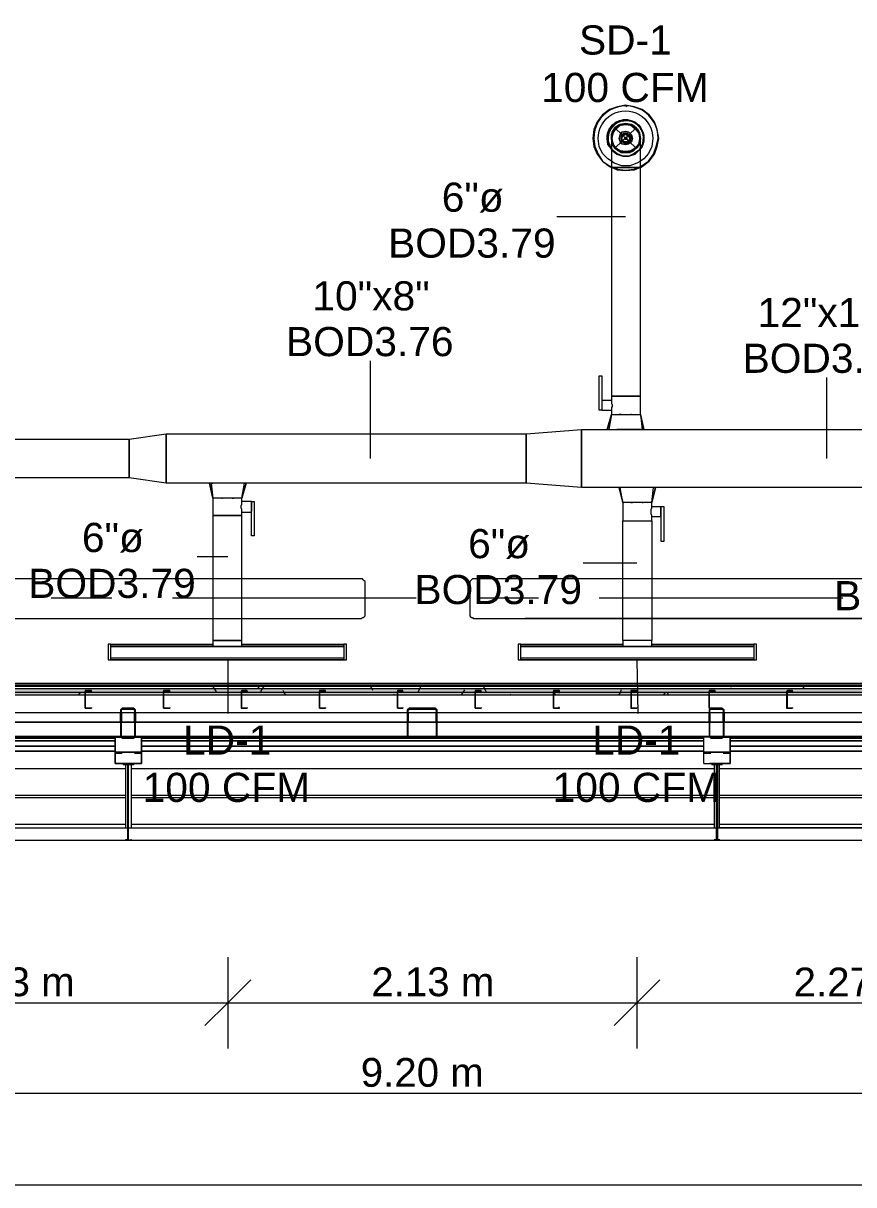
# Model space of a CAD drawing. Header units: metres. Extents: x -2 to 237, y -8 to 52.
# Drawn here: x 7.86 to 12.19, y 6.95 to 13.01 of the extents above; entities that cross this region are included whole.
import ezdxf

# ---------------------------------------------------------------- set-up
doc = ezdxf.new("R2010")
doc.units = ezdxf.units.M
doc.layers.add('HVAC - Ductos', color=5, linetype='Continuous', lineweight=0)
doc.layers.add('PDF2_Text', color=7, linetype='Continuous', lineweight=0)
doc.layers.add('PDF2_Geometry', color=7, linetype='Continuous', lineweight=0, true_color=0xaaaaaa)
doc.layers.add('PDF2_Solid Fills', color=7, linetype='Continuous', lineweight=0, true_color=0xffffff)
doc.styles.add('PDF Helvetica', font='')
doc.styles.get('PDF Helvetica').set_extended_font_data('Helvetica')

msp = doc.modelspace()

# ---------------------------------------------------------------- hatches: boundary and pattern name
at = {"layer": 'PDF2_Solid Fills', "lineweight": 0, "transparency": 33554559}
msp.add_hatch(color=256, dxfattribs=at).paths.add_polyline_path([(4.4593, 9.5227), (56.4401, 9.5227), (56.4401, 9.541), (4.4593, 9.541)])
h = msp.add_hatch(color=256, dxfattribs=at)
h.paths.add_polyline_path([(6.1562, 9.509), (6.1562, 9.5227), (4.4593, 9.5227), (4.4593, 9.509)])
h.paths.add_polyline_path([(55.7246, 9.5227), (55.7246, 9.509), (56.4538, 9.509), (56.4538, 9.5227)])
h.paths.add_polyline_path([(53.6929, 9.5227), (53.6929, 9.509), (55.72, 9.509), (55.72, 9.5227)])
h.paths.add_polyline_path([(50.8494, 9.5227), (50.8494, 9.509), (53.6883, 9.509), (53.6883, 9.5227)])
h.paths.add_polyline_path([(48.8177, 9.5227), (48.8177, 9.509), (50.8448, 9.509), (50.8448, 9.5227)])
h.paths.add_polyline_path([(45.9742, 9.5227), (45.9742, 9.509), (48.8131, 9.509), (48.8131, 9.5227)])
h.paths.add_polyline_path([(43.9425, 9.5227), (43.9425, 9.509), (45.9696, 9.509), (45.9696, 9.5227)])
h.paths.add_polyline_path([(43.1307, 9.5227), (43.1307, 9.509), (43.9379, 9.509), (43.9379, 9.5227)])
h.paths.add_polyline_path([(41.099, 9.5227), (41.099, 9.509), (43.1261, 9.509), (43.1261, 9.5227)])
h.paths.add_polyline_path([(39.0673, 9.5227), (39.0673, 9.509), (41.0944, 9.509), (41.0944, 9.5227)])
h.paths.add_polyline_path([(38.2555, 9.5227), (38.2555, 9.509), (39.0627, 9.509), (39.0627, 9.5227)])
h.paths.add_polyline_path([(36.2238, 9.5227), (36.2238, 9.509), (38.2509, 9.509), (38.2509, 9.5227)])
h.paths.add_polyline_path([(34.1921, 9.5227), (34.1921, 9.509), (36.2192, 9.509), (36.2192, 9.5227)])
h.paths.add_polyline_path([(33.3803, 9.5227), (33.3803, 9.509), (34.1875, 9.509), (34.1875, 9.5227)])
h.paths.add_polyline_path([(31.3486, 9.5227), (31.3486, 9.509), (33.3757, 9.509), (33.3757, 9.5227)])
h.paths.add_polyline_path([(28.5051, 9.5227), (28.5051, 9.509), (31.344, 9.509), (31.344, 9.5227)])
h.paths.add_polyline_path([(26.4734, 9.5227), (26.4734, 9.509), (28.5005, 9.509), (28.5005, 9.5227)])
h.paths.add_polyline_path([(23.6299, 9.5227), (23.6299, 9.509), (26.4688, 9.509), (26.4688, 9.5227)])
h.paths.add_polyline_path([(21.5982, 9.5227), (21.5982, 9.509), (23.6253, 9.509), (23.6253, 9.5227)])
h.paths.add_polyline_path([(20.7864, 9.5227), (20.7864, 9.509), (21.5936, 9.509), (21.5936, 9.5227)])
h.paths.add_polyline_path([(18.7547, 9.5227), (18.7547, 9.509), (20.7818, 9.509), (20.7818, 9.5227)])
h.paths.add_polyline_path([(16.7229, 9.5227), (16.7229, 9.509), (18.7501, 9.509), (18.7501, 9.5227)])
h.paths.add_polyline_path([(15.9112, 9.5227), (15.9112, 9.509), (16.7184, 9.509), (16.7184, 9.5227)])
h.paths.add_polyline_path([(13.8795, 9.5227), (13.8795, 9.509), (15.9066, 9.509), (15.9066, 9.5227)])
h.paths.add_polyline_path([(11.8478, 9.5227), (11.8478, 9.509), (13.8749, 9.509), (13.8749, 9.5227)])
h.paths.add_polyline_path([(11.036, 9.5227), (11.036, 9.509), (11.8432, 9.509), (11.8432, 9.5227)])
h.paths.add_polyline_path([(9.0043, 9.5227), (9.0043, 9.509), (11.0314, 9.509), (11.0314, 9.5227)])
h.paths.add_polyline_path([(6.1608, 9.5227), (6.1608, 9.509), (8.9997, 9.509), (8.9997, 9.5227)])
h = msp.add_hatch(color=256, dxfattribs=at)
h.paths.add_polyline_path([(8.376, 9.4401), (8.4402, 9.4355), (8.4448, 9.431), (8.4448, 9.2934), (8.4493, 9.4349), (8.4493, 9.4356), (8.4448, 9.4401)])
h.paths.add_polyline_path([(8.4448, 9.2934), (8.4402, 9.2934), (8.4448, 9.2888)])
h.paths.add_polyline_path([(8.376, 9.4355), (8.3714, 9.4355), (8.3714, 9.2934)])
h.paths.add_polyline_path([(8.4402, 9.2842), (8.4402, 9.2888), (8.3806, 9.2888)])
h.paths.add_polyline_path([(8.3806, 9.2888), (8.3806, 9.2934), (8.376, 9.2934)])
h = msp.add_hatch(color=256, dxfattribs=at)
h.paths.add_polyline_path([(9.8665, 9.2934), (9.8711, 9.431), (9.8757, 9.4355), (10.0132, 9.4355), (10.0178, 9.431), (10.0178, 9.2934), (10.0224, 9.4355), (10.0178, 9.4401), (9.8711, 9.4401), (9.8665, 9.4355)])
h.paths.add_polyline_path([(10.0178, 9.2934), (10.0132, 9.2934), (10.0178, 9.2888)])
h.paths.add_polyline_path([(10.0132, 9.2842), (10.0132, 9.2888), (9.8757, 9.2888)])
h.paths.add_polyline_path([(9.8757, 9.2888), (9.8757, 9.2934), (9.8711, 9.2934)])
h = msp.add_hatch(color=256, dxfattribs=at)
h.paths.add_polyline_path([(11.5175, 9.4355), (11.513, 9.4355), (11.513, 9.2934), (11.5175, 9.4349)])
h.paths.add_polyline_path([(11.4442, 9.4355), (11.4396, 9.4355), (11.4396, 9.2934)])
h.paths.add_polyline_path([(11.5084, 9.4355), (11.5084, 9.4401), (11.4442, 9.4401)])
h.paths.add_polyline_path([(11.5084, 9.2842), (11.5084, 9.2888), (11.4488, 9.2888)])
h.paths.add_polyline_path([(11.4488, 9.2888), (11.4488, 9.2934), (11.4442, 9.2934)])

# ---------------------------------------------------------------- linework, layer by layer
at = {"layer": 'HVAC - Ductos', "lineweight": 0}
for points in [[(10.9122, 10.894), (10.9076, 10.894), (10.9305, 10.972), (10.9351, 10.972), (10.9397, 10.972), (10.9488, 10.972), (10.9672, 10.972), (10.9856, 10.972), (11.0039, 10.972), (11.0268, 10.972), (11.0451, 10.972), (11.0589, 10.972), (11.0727, 10.972), (11.0773, 10.972), (11.0819, 10.972), (11.0819, 11.0683), (11.0773, 11.0683), (11.0727, 11.0683), (11.0589, 11.0683), (11.0451, 11.0683), (11.0268, 11.0683), (11.0039, 11.0683), (10.9856, 11.0683), (10.9672, 11.0683), (10.9488, 11.0683), (10.9397, 11.0683), (10.9305, 11.0683), (10.9397, 11.0683), (10.9488, 11.0683), (10.9672, 11.0683), (10.9856, 11.0683), (11.0039, 11.0683), (11.0268, 11.0683), (11.0451, 11.0683), (11.0589, 11.0683), (11.0727, 11.0683), (11.0773, 11.0683), (11.0819, 11.0683), (11.0819, 12.2607), (11.0911, 12.2653), (11.1277, 12.2928), (11.1553, 12.3295), (11.169, 12.3708), (11.1782, 12.412), (11.169, 12.458), (11.1553, 12.4992), (11.1277, 12.5359), (11.0911, 12.5634), (11.0497, 12.5771), (11.0039, 12.5863), (10.9626, 12.5771), (10.9214, 12.5634), (10.8847, 12.5359), (10.8571, 12.4992), (10.8388, 12.458), (10.8342, 12.412), (10.8388, 12.3708), (10.8571, 12.3295), (10.8847, 12.2928), (10.9214, 12.2653), (10.9305, 12.2607), (10.9305, 11.0683), (10.9305, 11.0453), (10.8801, 11.0453), (10.8801, 11.0407), (10.8801, 11.0362), (10.8801, 11.0316), (10.8801, 11.027), (10.8801, 11.0179), (10.8801, 11.0133), (10.8801, 11.0087), (10.8801, 10.9995), (10.8801, 10.9949), (10.9305, 10.9949), (10.9305, 10.972), (10.9168, 10.894)], [(11.0039, 12.5863), (11.0085, 12.5771)], [(10.9397, 12.4534), (10.9488, 12.4671), (10.9672, 12.4809), (10.9856, 12.4854), (11.0039, 12.49), (11.0268, 12.4854), (11.0451, 12.4809), (11.0589, 12.4671), (11.0727, 12.4534)], [(10.9397, 12.4442), (10.9534, 12.4671), (10.9718, 12.4809), (10.9764, 12.4854), (10.9488, 12.4671)], [(10.9718, 12.4809), (10.9672, 12.4809), (10.9488, 12.4671), (10.9397, 12.4534)], [(10.9534, 12.4671), (10.9764, 12.4809)], [(10.981, 12.4854), (11.0039, 12.49), (11.0314, 12.4854), (11.036, 12.4809), (11.0589, 12.4671), (11.0727, 12.4442), (11.0773, 12.4396), (11.0819, 12.412), (11.0773, 12.4442), (11.0589, 12.4671), (11.036, 12.4854), (11.0039, 12.49), (10.9764, 12.4854)], [(10.9764, 12.4854), (10.9856, 12.4854), (11.0039, 12.49), (11.0268, 12.4854), (11.0314, 12.4854), (11.036, 12.4854), (11.036, 12.4809), (11.0451, 12.4809), (11.0589, 12.4671), (11.0727, 12.4534)], [(10.981, 12.4809), (11.0039, 12.4854), (11.0314, 12.4809)], [(11.0314, 12.4854), (11.036, 12.4854), (11.036, 12.4809)], [(11.036, 12.4809), (11.0589, 12.4671), (11.0727, 12.4442)], [(10.9351, 12.38), (10.9351, 12.3846), (10.9351, 12.3891), (10.9305, 12.412), (10.9351, 12.4396), (10.9351, 12.4442), (10.9488, 12.4671), (10.9351, 12.4442), (10.9305, 12.412), (10.9351, 12.4396)], [(10.9764, 12.3433), (11.0039, 12.3387), (10.9764, 12.3433), (10.9488, 12.3616), (10.9351, 12.3846), (10.9305, 12.412), (10.9305, 12.435), (10.9397, 12.4488)], [(10.9351, 12.4396), (10.9305, 12.435), (10.9305, 12.412), (10.9305, 12.4075)], [(10.9351, 12.4442), (10.9351, 12.4396), (10.9351, 12.4442), (10.9397, 12.4488)], [(11.036, 12.3433), (11.0039, 12.3387), (11.036, 12.3433), (11.0314, 12.3433), (11.0039, 12.3387), (11.0268, 12.3387), (11.0451, 12.3479), (11.0589, 12.3616), (11.0727, 12.3754), (11.0773, 12.3937), (11.0819, 12.4075), (11.0819, 12.412), (11.0773, 12.435), (11.0727, 12.4488)], [(11.0727, 12.4488), (11.0727, 12.4442), (11.0773, 12.4442), (11.0773, 12.4396), (11.0773, 12.435), (11.0819, 12.412), (11.0819, 12.4075)], [(11.0727, 12.4442), (11.0773, 12.4442), (11.0773, 12.4396)], [(11.0727, 12.4396), (11.0773, 12.412), (11.0727, 12.3891)], [(10.9305, 12.412), (10.9305, 12.4075), (10.9305, 12.3891), (10.9305, 12.3616), (10.9305, 12.3203), (10.9305, 12.2791), (10.9305, 12.2607), (10.9397, 12.2607), (10.9488, 12.2607), (10.9672, 12.2607), (10.9856, 12.2607), (11.0039, 12.2607), (11.0268, 12.2607), (11.0451, 12.2607), (11.0589, 12.2607), (11.0727, 12.2607), (11.0773, 12.2607), (11.0819, 12.2607), (11.0819, 12.3066), (11.0819, 12.3433), (11.0819, 12.3754), (11.0819, 12.3983), (11.0819, 12.412)], [(10.9718, 12.3479), (10.9534, 12.3616), (10.9397, 12.3846)], [(11.0727, 12.3846), (11.0589, 12.3616), (11.036, 12.3479)], [(11.0773, 12.3891), (11.0773, 12.3846), (11.0727, 12.38)], [(11.0819, 12.412), (11.0773, 12.3846), (11.0819, 12.412)], [(11.0819, 12.2928), (11.0635, 12.2837), (11.0268, 12.2699), (10.9856, 12.2699), (10.9443, 12.2837), (10.9305, 12.2928)], [(10.9305, 12.2653), (10.9626, 12.2516), (11.0039, 12.247), (11.0497, 12.2516), (11.0819, 12.2653)], [(11.0819, 12.2607), (11.0497, 12.247), (11.0039, 12.2424), (10.9626, 12.247), (10.9305, 12.2607)], [(11.0819, 12.2607), (11.0773, 12.2607), (11.0727, 12.2607), (11.0589, 12.2607), (11.0451, 12.2607), (11.0268, 12.2607), (11.0039, 12.2607), (10.9856, 12.2607), (10.9672, 12.2607), (10.9488, 12.2607), (10.9397, 12.2607), (10.9305, 12.2607)], [(11.0039, 12.0039), (10.6462, 12.0039)], [(9.6739, 10.7427), (9.6739, 11.2518)], [(12.0541, 10.7427), (12.0541, 11.1646)], [(10.9305, 11.0453), (10.9305, 11.0407), (10.9305, 11.0316), (10.9351, 11.0224), (10.9351, 11.0133), (10.9305, 11.0087), (10.9305, 10.9995), (10.9305, 10.9949)], [(10.9351, 10.972), (10.9305, 10.972), (10.9076, 10.894), (10.9122, 10.894), (10.9168, 10.894), (10.9214, 10.894), (10.9305, 10.894)], [(10.9488, 10.972), (10.9534, 10.972)], [(11.0727, 10.972), (11.0773, 10.972), (11.0819, 10.972), (11.0911, 10.894), (11.0773, 10.894), (11.0589, 10.894), (11.0543, 10.894), (11.0497, 10.894), (11.0406, 10.894), (11.0268, 10.894), (11.0222, 10.894), (11.0177, 10.894), (10.9948, 10.894), (10.9902, 10.894), (10.9856, 10.894), (10.9718, 10.894), (10.9626, 10.894), (10.958, 10.894)], [(11.0039, 10.972), (11.0085, 10.972)], [(11.0543, 10.972), (11.0589, 10.972)], [(11.1002, 10.894), (11.0819, 10.972), (11.1002, 10.894)], [(10.9351, 10.894), (10.9488, 10.894), (10.9534, 10.894)], [(11.0957, 10.894), (11.1002, 10.894), (11.0957, 10.894)], [(8.8346, 10.6142), (8.8529, 10.5362), (8.8346, 10.6142)], [(8.8483, 10.6142), (8.8529, 10.6142), (8.8437, 10.6142), (8.8529, 10.5362)], [(9.0226, 10.6142), (9.0272, 10.6142), (9.0043, 10.5362), (8.9997, 10.5362), (8.9951, 10.5362), (8.9814, 10.5362), (8.9676, 10.5362), (8.9493, 10.5362), (8.9309, 10.5362), (8.908, 10.5362), (8.8896, 10.5362), (8.8759, 10.5362), (8.8621, 10.5362), (8.8575, 10.5362), (8.8529, 10.5362), (8.8529, 10.4445), (8.8529, 9.7933), (8.8575, 9.7933), (8.8667, 9.7933), (8.8759, 9.7933), (8.8942, 9.7933), (8.9125, 9.7933), (8.9309, 9.7933), (8.9493, 9.7933), (8.9676, 9.7933), (8.9814, 9.7933), (8.9951, 9.7933), (8.9997, 9.7933), (9.0043, 9.7933), (9.0043, 10.4445), (8.9951, 10.4445), (8.9814, 10.4445), (8.9676, 10.4445), (8.9493, 10.4445), (8.9309, 10.4445), (8.908, 10.4445), (8.8896, 10.4445), (8.8759, 10.4445), (8.8621, 10.4445), (8.8575, 10.4445), (8.8529, 10.4445), (8.8575, 10.4445), (8.8621, 10.4445), (8.8759, 10.4445), (8.8896, 10.4445), (8.908, 10.4445), (8.9309, 10.4445), (8.9493, 10.4445), (8.9676, 10.4445), (8.9814, 10.4445), (8.9951, 10.4445), (9.0043, 10.4445), (9.0043, 10.4629), (9.0548, 10.4629)], [(8.9125, 10.6142), (8.908, 10.6142), (8.8942, 10.6142), (8.8851, 10.6142), (8.8805, 10.6142), (8.8759, 10.6142), (8.8575, 10.6142)], [(8.9997, 10.6142), (8.9859, 10.6142), (8.9768, 10.6142), (8.9722, 10.6142), (8.963, 10.6142), (8.9493, 10.6142), (8.9447, 10.6142), (8.9401, 10.6142), (8.9171, 10.6142)], [(9.0548, 10.5179), (9.0043, 10.5179), (9.0043, 10.5362), (9.018, 10.6142)], [(9.0043, 10.5362), (9.0272, 10.6142), (9.0226, 10.6142), (9.018, 10.6142), (9.0134, 10.6142), (9.0043, 10.6142)], [(10.9902, 10.5134), (10.9948, 10.5134), (10.9902, 10.5134), (10.9902, 10.4171), (10.9994, 10.4171), (11.0131, 10.4171), (11.0268, 10.4171), (11.0451, 10.4171), (11.0635, 10.4171), (11.0865, 10.4171), (11.1048, 10.4171), (11.1185, 10.4171), (11.1323, 10.4171), (11.1369, 10.4171), (11.1415, 10.4171), (11.1415, 10.44), (11.1874, 10.44), (11.1874, 10.4445), (11.1874, 10.4537), (11.1874, 10.4583), (11.1874, 10.4629), (11.1874, 10.4721), (11.1874, 10.4767), (11.1874, 10.4813), (11.1874, 10.4858), (11.1874, 10.4904), (11.1874, 10.3116), (11.2057, 10.3116), (11.2057, 10.4904), (11.1874, 10.4904), (11.1415, 10.4904), (11.1415, 10.5134), (11.1369, 10.5134), (11.1323, 10.5134), (11.1185, 10.5134), (11.1048, 10.5134), (11.0865, 10.5134), (11.0635, 10.5134), (11.0451, 10.5134), (11.0268, 10.5134), (11.0131, 10.5134), (10.9994, 10.5134), (10.9948, 10.5134), (10.9902, 10.5134), (10.9718, 10.5914)], [(10.9902, 10.5914), (10.981, 10.5914), (10.9764, 10.5914), (10.9718, 10.5914), (10.9902, 10.5134), (10.9764, 10.5914)], [(11.0131, 10.5914), (10.9948, 10.5914)], [(11.0773, 10.5914), (11.0543, 10.5914), (11.0497, 10.5914), (11.0451, 10.5914), (11.0314, 10.5914), (11.0222, 10.5914), (11.0177, 10.5914)], [(11.1369, 10.5914), (11.1185, 10.5914), (11.1139, 10.5914), (11.1094, 10.5914), (11.1002, 10.5914), (11.0865, 10.5914), (11.0819, 10.5914)], [(11.1415, 10.5134), (11.1507, 10.5914), (11.1415, 10.5914)], [(11.1599, 10.5914), (11.1415, 10.5134), (11.1599, 10.5914)], [(9.0043, 10.4629), (9.0043, 10.4675), (9.0043, 10.4721), (9.0043, 10.4767), (8.9997, 10.4858), (8.9997, 10.495), (9.0043, 10.5042), (9.0043, 10.5088), (9.0043, 10.5134), (9.0043, 10.5179)], [(9.0548, 10.5134), (9.0548, 10.5088), (9.0548, 10.5042), (9.0548, 10.495), (9.0548, 10.4904), (9.0548, 10.4858), (9.0548, 10.4767), (9.0548, 10.4721), (9.0548, 10.4675)], [(11.1415, 10.44), (11.1415, 10.4445), (11.1369, 10.4537), (11.1369, 10.4583), (11.1369, 10.4675), (11.1369, 10.4767), (11.1415, 10.4858), (11.1415, 10.4904)], [(11.1323, 9.7612), (11.1369, 9.7612), (11.1415, 9.7612), (11.1415, 9.7933), (11.1369, 9.7933), (11.1323, 9.7933), (11.1185, 9.7933), (11.1048, 9.7933), (11.0865, 9.7933), (11.0635, 9.7933), (11.0451, 9.7933), (11.0268, 9.7933), (11.0131, 9.7933), (10.9994, 9.7933), (10.9902, 9.7933), (10.9902, 10.4171), (10.9994, 10.4171), (11.0131, 10.4171), (11.0268, 10.4171), (11.0451, 10.4171), (11.0635, 10.4171), (11.0865, 10.4171), (11.1048, 10.4171), (11.1185, 10.4171), (11.1323, 10.4171), (11.1369, 10.4171), (11.1415, 10.4171), (11.1415, 9.7933), (11.1369, 9.7933), (11.1323, 9.7933)], [(8.9309, 10.229), (8.7704, 10.229)], [(11.0635, 10.1969), (10.7837, 10.1969)], [(8.3209, 9.7429), (8.3209, 9.752), (8.3209, 9.7704), (8.3209, 9.775), (8.8529, 9.775)], [(8.8529, 9.7704), (8.3209, 9.7704)], [(8.3209, 9.7475), (8.3209, 9.752), (8.3209, 9.7566)], [(9.0043, 9.775), (9.5363, 9.775), (9.5363, 9.7704), (9.5363, 9.752), (9.5363, 9.7429)], [(9.5363, 9.7704), (9.0043, 9.7704)], [(9.5363, 9.7566), (9.5363, 9.752), (9.5363, 9.7475)], [(10.4581, 9.7429), (10.4581, 9.752), (10.4581, 9.7704), (10.4581, 9.775), (10.9902, 9.775)], [(10.9902, 9.7704), (10.4581, 9.7704)], [(10.4581, 9.7475), (10.4581, 9.752), (10.4581, 9.7566)], [(11.1277, 9.7933), (11.1185, 9.7933), (11.1002, 9.7933), (11.0865, 9.7933), (11.0635, 9.7933), (11.0451, 9.7933), (11.0268, 9.7933), (11.0131, 9.7933), (10.9994, 9.7933), (10.9948, 9.7933), (10.9902, 9.7933), (10.9902, 9.7612), (10.9948, 9.7612), (10.9994, 9.7612), (11.0131, 9.7612), (11.0268, 9.7612), (11.0451, 9.7612), (11.0635, 9.7612), (11.0865, 9.7612), (11.1002, 9.7612), (11.1185, 9.7612), (11.1277, 9.7612)], [(11.1369, 9.7933), (11.1415, 9.7933)], [(11.6735, 9.7704), (11.1369, 9.7704)], [(11.1415, 9.775), (11.6735, 9.775), (11.6735, 9.7704), (11.6735, 9.752), (11.6735, 9.7429)], [(11.6735, 9.7566), (11.6735, 9.752), (11.6735, 9.7475)], [(9.5363, 9.7199), (9.5363, 9.7107), (9.5363, 9.6924), (8.3209, 9.6924), (9.5363, 9.6924)], [(8.3209, 9.6924), (8.3209, 9.7107), (8.3209, 9.7199)], [(8.3209, 9.7062), (8.3209, 9.7107), (8.3209, 9.7153)], [(9.5363, 9.7153), (9.5363, 9.7107), (9.5363, 9.7062)], [(11.6735, 9.7199), (11.6735, 9.7107), (11.6735, 9.6924), (10.4581, 9.6924), (11.6735, 9.6924)], [(10.4581, 9.6924), (10.4581, 9.7107), (10.4581, 9.7199)], [(10.4581, 9.7062), (10.4581, 9.7107), (10.4581, 9.7153)], [(11.6735, 9.7153), (11.6735, 9.7107), (11.6735, 9.7062)], [(8.9309, 9.6924), (8.9309, 9.4127)], [(11.0635, 9.6924), (11.0681, 9.4127)]]:
    msp.add_lwpolyline(points, dxfattribs=at)
for points in [[(11.0819, 12.2653), (11.0865, 12.2699), (11.1231, 12.2928), (11.1507, 12.3295), (11.1644, 12.3708), (11.1736, 12.412, 1.013802), (10.8388, 12.412), (10.8434, 12.3708), (10.8617, 12.3295), (10.8847, 12.2928), (10.9214, 12.2699), (10.9305, 12.2653)], [(10.9305, 12.2928), (10.9122, 12.3066), (10.8847, 12.3341), (10.8663, 12.3708), (10.8617, 12.412, -1.013321), (11.1461, 12.412), (11.1415, 12.3708), (11.1231, 12.3341), (11.1002, 12.3066), (11.0819, 12.2928)]]:
    msp.add_lwpolyline(points, format="xyb", dxfattribs=at)
msp.add_lwpolyline([(11.1002, 12.412, 1.010578), (10.9076, 12.412, -1.390067), (11.0819, 12.3571), (11.0957, 12.38), (11.1002, 12.412), (11.0911, 12.38), (11.0819, 12.3616, 1.35319), (10.9122, 12.412), (10.9168, 12.38), (10.9305, 12.3616, -1.35319)], format="xyb", close=True, dxfattribs=at)
for points in [[(11.0773, 12.3937), (11.0681, 12.3754), (11.0589, 12.3616), (11.0406, 12.3479), (11.0222, 12.3433), (11.0039, 12.3387), (10.9856, 12.3433), (10.9672, 12.3479), (10.9534, 12.3616), (10.9397, 12.3754), (10.9351, 12.3937), (10.9305, 12.412), (10.9351, 12.4304), (10.9397, 12.4488), (10.9534, 12.4671), (10.9672, 12.4763), (10.9856, 12.4854), (11.0039, 12.4854), (11.0222, 12.4854), (11.0406, 12.4763), (11.0589, 12.4671), (11.0681, 12.4488), (11.0773, 12.4304), (11.0773, 12.412)], [(11.0727, 12.3846), (11.0543, 12.3616), (11.0314, 12.3479), (11.0039, 12.3433), (10.9764, 12.3479), (10.9534, 12.3616), (10.9397, 12.3846), (10.9351, 12.412), (10.9397, 12.4396), (10.9534, 12.4625), (10.9764, 12.4809), (11.0039, 12.4854), (11.0314, 12.4809), (11.0543, 12.4625), (11.0727, 12.4396), (11.0773, 12.412)], [(10.981, 12.4854), (10.9764, 12.4854), (10.9764, 12.4809), (10.9764, 12.4854)], [(10.9764, 12.4304), (10.9718, 12.412), (10.9764, 12.4304), (10.9856, 12.4442), (11.0039, 12.4488), (11.0222, 12.4442), (11.036, 12.4304), (11.0406, 12.412), (11.036, 12.4304), (11.0222, 12.4442), (11.0039, 12.4488), (10.9856, 12.4442)], [(10.9856, 12.4258), (10.981, 12.412), (10.9856, 12.4304), (10.9948, 12.4396), (11.0131, 12.4396), (11.0268, 12.4304), (11.0314, 12.412), (11.0268, 12.4258), (11.0131, 12.435), (10.9994, 12.435)], [(11.0177, 12.3983), (11.0039, 12.3937), (10.9902, 12.3983), (10.9856, 12.412), (10.9902, 12.4258), (11.0039, 12.435), (11.0177, 12.4258), (11.0268, 12.412)], [(10.9076, 12.412), (10.9122, 12.38), (10.9305, 12.3571), (10.9122, 12.38)], [(10.9488, 12.3616), (10.9351, 12.3846), (10.9305, 12.412), (10.9305, 12.4075), (10.9305, 12.3937), (10.9397, 12.3754), (10.9488, 12.3616), (10.9672, 12.3479), (10.9856, 12.3387), (11.0039, 12.3387), (10.981, 12.3433), (10.9764, 12.3433)], [(10.9351, 12.3525), (10.958, 12.3341), (10.9902, 12.3203), (11.0222, 12.3203), (11.0497, 12.3341), (11.0773, 12.3525), (11.0819, 12.3616), (11.0773, 12.3525), (11.0497, 12.3341), (11.0222, 12.3203), (10.9902, 12.3203), (10.958, 12.3341), (10.9351, 12.3525), (10.9305, 12.3616)], [(11.036, 12.3983), (11.0406, 12.412), (11.036, 12.3937), (11.0222, 12.3846), (11.0039, 12.38), (10.9856, 12.3846), (10.9764, 12.3937), (10.9718, 12.412), (10.9764, 12.3983), (10.9856, 12.3846), (11.0039, 12.38), (11.0222, 12.3846)], [(11.0268, 12.3983), (11.0314, 12.412), (11.0268, 12.3983), (11.0131, 12.3891), (10.9948, 12.3891), (10.9856, 12.3983), (10.981, 12.412), (10.9856, 12.3983), (10.9994, 12.3891), (11.0131, 12.3891)], [(11.0085, 12.4166), (11.0039, 12.4166), (10.9994, 12.412), (11.0039, 12.4166), (11.0085, 12.4166), (11.0131, 12.412), (11.0085, 12.4075), (11.0039, 12.4075), (10.9994, 12.412), (11.0039, 12.4075), (11.0085, 12.4075), (11.0085, 12.412)], [(11.0589, 12.3616), (11.0773, 12.3846), (11.0589, 12.3616), (11.036, 12.3433)], [(11.0773, 12.3525), (11.0543, 12.3295), (11.0222, 12.3203), (10.9902, 12.3203), (10.958, 12.3295), (10.9305, 12.3525), (10.9305, 12.3571), (10.9305, 12.3525), (10.958, 12.3295), (10.9902, 12.3203), (11.0222, 12.3203), (11.0543, 12.3295), (11.0773, 12.3525), (11.0819, 12.3571)], [(10.8663, 11.1738), (10.8801, 11.1738), (10.8801, 10.9949), (10.8663, 10.9949)], [(10.981, 10.972), (10.9764, 10.972), (10.9718, 10.972), (10.9764, 10.972)], [(11.036, 10.972), (11.0314, 10.972)], [(8.4172, 10.8436), (8.6099, 10.8711), (8.6099, 10.6142), (8.4172, 10.6417)], [(10.4857, 10.6142), (8.6099, 10.6142), (8.6099, 10.8711), (10.4857, 10.8711)], [(10.4857, 10.8711), (10.7746, 10.894), (10.7746, 10.5914), (10.4857, 10.6142)], [(12.898, 10.5914), (10.7746, 10.5914), (10.7746, 10.894), (12.898, 10.894)], [(11.1002, 10.894), (11.0957, 10.894)], [(8.4172, 10.6417), (6.4543, 10.6417), (6.4543, 10.8436), (8.4172, 10.8436)], [(11.1599, 10.5914), (11.1553, 10.5914)], [(8.8988, 10.5362), (8.9034, 10.5362)], [(8.9539, 10.5362), (8.9585, 10.5362), (8.963, 10.5362), (8.9585, 10.5362)], [(9.0685, 10.3391), (9.0548, 10.3391), (9.0548, 10.5179), (9.0685, 10.5179)], [(11.0314, 10.5134), (11.036, 10.5134), (11.0406, 10.5134), (11.036, 10.5134)], [(11.0911, 10.5134), (11.0957, 10.5134)], [(8.3072, 9.6924), (8.3209, 9.6924), (8.3209, 9.775), (8.3072, 9.775)], [(8.3209, 9.7612), (9.5363, 9.7612), (8.3209, 9.7612), (9.5363, 9.7612), (9.5363, 9.7016), (8.3209, 9.7016)], [(8.8529, 9.7612), (8.8575, 9.7612), (8.8667, 9.7612), (8.8759, 9.7612), (8.8942, 9.7612), (8.9125, 9.7612), (8.9309, 9.7612), (8.9493, 9.7612), (8.9676, 9.7612), (8.9814, 9.7612), (8.9951, 9.7612), (8.9997, 9.7612), (9.0043, 9.7612), (9.0043, 9.7933), (8.9951, 9.7933), (8.9814, 9.7933), (8.9676, 9.7933), (8.9493, 9.7933), (8.9309, 9.7933), (8.908, 9.7933), (8.8896, 9.7933), (8.8759, 9.7933), (8.8621, 9.7933), (8.8575, 9.7933), (8.8529, 9.7933)], [(9.5501, 9.6924), (9.5501, 9.775), (9.5363, 9.775), (9.5363, 9.6924)], [(10.4444, 9.6924), (10.4581, 9.6924), (10.4581, 9.775), (10.4444, 9.775)], [(10.4581, 9.7612), (11.6735, 9.7612), (10.4581, 9.7612), (11.6735, 9.7612), (11.6735, 9.7016), (10.4581, 9.7016)], [(11.6873, 9.6924), (11.6873, 9.775), (11.6735, 9.775), (11.6735, 9.6924)]]:
    msp.add_lwpolyline(points, close=True, dxfattribs=at)
at = {"layer": 'HVAC - Ductos', "color": 252, "lineweight": 0, "true_color": 0x939598}
for points in [[(8.9309, 8.1423), (8.9309, 7.9037), (8.9309, 7.6653)], [(11.0635, 8.1423), (11.0635, 7.9037), (11.0635, 7.6653)], [(9.0502, 8.023), (8.9309, 7.9037), (8.8117, 7.7845)], [(11.1828, 8.023), (11.0635, 7.9037), (10.9443, 7.7845)], [(5.1014, 7.9037), (6.6928, 7.9037), (8.9309, 7.9037), (11.0635, 7.9037), (13.3337, 7.9037), (16.0626, 7.9037), (18.0301, 7.9037), (20.259, 7.9037), (22.4558, 7.9037), (23.7537, 7.9037), (24.8545, 7.9037), (27.1017, 7.9037), (29.4865, 7.9037), (31.665, 7.9037), (32.9583, 7.9037), (34.2701, 7.9037), (36.577, 7.9037)], [(5.1014, 7.4314), (14.5491, 7.4314), (23.7537, 7.4314), (32.9583, 7.4314), (42.163, 7.4314), (51.3722, 7.4314), (56.2108, 7.4314)], [(5.1014, 6.9544), (56.2108, 6.9544)]]:
    msp.add_lwpolyline(points, dxfattribs=at)
at = {"layer": 'PDF2_Geometry', "lineweight": 0}
for points in [[(56.408, 23.3686), (56.408, 21.8782), (55.3485, 21.8782), (55.3485, 21.8644), (56.408, 21.8644), (56.408, 9.5548), (4.4593, 9.5548)], [(56.408, 21.8644), (56.4538, 21.8644), (56.4401, 21.8644), (56.4217, 21.8644), (56.4217, 9.5548), (56.4217, 9.541), (4.4593, 9.541)], [(4.4593, 9.4172), (56.5456, 9.4172), (56.5456, 9.4401), (56.5456, 9.5089), (56.5456, 9.5548), (56.5456, 9.8483), (56.5456, 10.252), (56.5456, 10.6601), (56.5456, 11.0637)], [(9.3253, 10.1143), (5.6655, 10.1143), (5.6655, 10.4767), (5.6655, 10.1143)], [(5.5646, 9.908), (9.6281, 9.908), (9.6326, 9.9126), (9.6372, 9.9126), (9.6418, 9.9172), (9.6464, 9.9217), (9.6464, 9.9263), (9.6464, 9.9355), (9.6464, 10.0914), (9.6464, 10.096), (9.6464, 10.1006), (9.6418, 10.1052), (9.6372, 10.1097), (9.6326, 10.1143), (9.6281, 10.1143), (5.5646, 10.1143)], [(9.5409, 10.1143), (9.3253, 10.1143)], [(14.1364, 10.1143), (10.2105, 10.1143), (10.2059, 10.1143), (10.2013, 10.1097), (10.1967, 10.1052), (10.1921, 10.1006), (10.1921, 10.096), (10.1921, 10.0914), (10.1921, 9.9355), (10.1921, 9.9263), (10.1921, 9.9217), (10.1967, 9.9172), (10.2013, 9.9126), (10.2059, 9.9126), (10.2105, 9.908), (14.1364, 9.908)], [(10.4811, 10.1143), (10.2701, 10.1143)], [(14.2189, 10.1143), (10.4811, 10.1143)], [(8.3255, 10.0134), (8.0091, 10.0134)], [(9.9124, 10.0134), (8.642, 10.0134)], [(10.5499, 10.0134), (10.2288, 10.0134)], [(12.1367, 10.0134), (10.8663, 10.0134)], [(5.6655, 9.908), (5.6655, 9.6924), (5.4407, 9.6924), (5.6655, 9.6924), (5.6655, 9.908), (9.3253, 9.908)], [(9.3253, 9.908), (9.5409, 9.908)], [(10.2701, 9.908), (10.4811, 9.908)], [(14.2189, 9.908), (10.4811, 9.908)], [(5.4407, 9.5548), (14.4436, 9.5548)], [(5.4407, 9.5548), (14.4436, 9.5548)], [(5.4407, 9.5548), (14.4436, 9.5548)], [(8.9997, 9.5227), (8.5961, 9.5227), (8.1879, 9.5227), (7.7844, 9.5227), (7.3761, 9.5227), (6.9726, 9.5227), (6.5644, 9.5227), (6.1608, 9.5227)], [(11.0314, 9.5227), (10.6278, 9.5227), (10.2196, 9.5227), (9.8161, 9.5227), (9.4079, 9.5227), (9.0043, 9.5227)], [(11.8432, 9.5227), (11.4396, 9.5227), (11.036, 9.5227)], [(13.8749, 9.5227), (13.4713, 9.5227), (13.0631, 9.5227), (12.6595, 9.5227), (12.2514, 9.5227), (11.8478, 9.5227)], [(8.9997, 9.5089), (8.5961, 9.5089), (8.1879, 9.5089), (7.7844, 9.5089), (7.3761, 9.5089), (6.9726, 9.5089), (6.5644, 9.5089), (6.1608, 9.5089)], [(11.0314, 9.5089), (10.6278, 9.5089), (10.2196, 9.5089), (9.8161, 9.5089), (9.4079, 9.5089), (9.0043, 9.5089)], [(13.8749, 9.5089), (13.4713, 9.5089), (13.0631, 9.5089), (12.6595, 9.5089), (12.2514, 9.5089), (11.8478, 9.5089), (11.4396, 9.5089), (11.036, 9.5089)], [(8.3714, 9.3668), (8.3714, 9.4172)], [(8.376, 9.4172), (8.376, 9.3668)], [(8.4448, 9.3668), (8.4448, 9.4172)], [(8.4494, 9.4172), (8.4494, 9.3668)], [(9.8665, 9.4172), (9.8665, 9.3668)], [(9.8711, 9.4172), (9.8711, 9.3668)], [(10.0178, 9.3668), (10.0178, 9.4172)], [(10.0224, 9.3668), (10.0224, 9.4172)], [(11.4488, 9.4401), (11.4442, 9.4355), (11.4396, 9.431), (11.4396, 9.2934), (11.4442, 9.2888), (11.4488, 9.2842), (11.5084, 9.2842), (11.513, 9.2888), (11.5176, 9.2934), (11.5176, 9.431), (11.513, 9.4355), (11.5084, 9.4401), (11.4717, 9.4401)], [(11.4396, 9.3668), (11.4396, 9.4172)], [(11.4442, 9.4172), (11.4442, 9.3668)], [(11.513, 9.3668), (11.513, 9.4172)], [(11.5176, 9.4172), (11.5176, 9.3668)], [(11.4442, 9.2888), (11.4121, 9.2888)], [(11.4121, 9.1513), (11.4121, 9.1558), (11.4121, 9.2017), (11.4121, 9.2063), (11.4121, 9.2109), (11.4121, 9.2155), (11.4121, 9.2842), (11.4121, 9.2888)], [(11.4442, 9.2888), (11.4121, 9.2888)], [(11.4121, 9.1513), (11.4121, 9.1558), (11.4121, 9.2017), (11.4121, 9.2063), (11.4121, 9.2109), (11.4121, 9.2155), (11.4121, 9.2842), (11.4121, 9.2888)], [(9.9032, 9.2155), (9.9812, 9.2155)], [(8.4081, 9.1467), (8.3989, 9.1467), (8.3851, 9.1467), (8.4356, 9.1467), (8.4402, 9.1467), (8.4402, 9.1513), (8.4402, 9.1467), (8.4356, 9.1467), (8.3851, 9.1467), (8.3989, 9.1467), (8.4081, 9.1467), (8.4126, 9.1467), (8.4264, 9.1467), (8.4264, 8.8165), (11.4671, 8.8165), (11.4671, 9.1467)], [(11.4121, 9.1513), (11.4533, 9.1513)], [(11.4121, 9.1513), (11.4533, 9.1513)], [(11.4533, 9.1513), (11.4488, 9.1513), (11.4442, 9.1513)], [(11.4533, 9.1513), (11.4488, 9.1513), (11.4442, 9.1513)], [(11.4533, 9.1513), (11.4533, 9.1467)], [(11.4533, 9.1513), (11.4533, 9.1467)], [(5.3444, 9.1467), (5.3582, 9.1467), (5.3444, 9.1467), (5.3444, 8.8165), (5.3398, 8.8165), (8.4126, 8.8165), (8.4081, 8.8165), (11.4855, 8.8165), (11.4763, 8.8165), (14.5537, 8.8165), (14.5491, 8.8165), (17.6219, 8.8165), (17.6173, 8.8165), (20.6901, 8.8165), (20.6855, 8.8165), (23.7583, 8.8165), (23.7537, 8.8165), (26.8265, 8.8165), (26.8219, 8.8165), (29.8947, 8.8165), (29.8901, 8.8165), (32.9629, 8.8165), (32.9583, 8.8165), (36.0312, 8.8165)], [(5.3444, 8.8165), (5.3398, 8.8165), (5.3398, 8.8027), (5.3398, 8.7843), (5.3398, 8.7706), (5.3398, 8.7614), (5.3398, 8.7568), (5.3398, 8.7522), (8.4126, 8.7522), (8.4126, 8.7568), (8.4126, 8.7614), (8.4126, 8.7706), (8.4126, 8.7843), (8.4126, 8.8027), (8.4126, 8.8165), (8.4126, 9.1467), (8.4081, 9.1467), (8.4081, 8.8165)], [(5.3536, 9.1467), (5.3536, 8.8165), (8.3989, 8.8165), (8.3989, 9.1467)], [(8.3989, 9.1237), (5.3536, 9.1237)], [(8.3943, 9.1467), (8.3851, 9.1467), (8.3943, 9.1467)], [(8.3943, 9.1467), (8.3851, 9.1467), (8.3943, 9.1467)], [(8.4126, 8.8165), (8.4081, 8.8165), (8.4081, 8.8027), (8.4081, 8.7843), (8.4081, 8.7706), (8.4081, 8.7614), (8.4081, 8.7568), (8.4081, 8.7522), (11.4855, 8.7522), (11.4855, 8.7568), (11.4855, 8.7614), (11.4855, 8.7706), (11.4855, 8.7843), (11.4855, 8.8027), (11.4855, 8.8165), (11.4855, 9.1467), (11.4763, 9.1467), (11.4763, 8.8165)], [(8.4126, 9.1467), (8.4264, 9.1467)], [(11.4671, 9.1237), (8.4264, 9.1237)], [(11.4763, 9.1467), (11.4671, 9.1467), (11.4533, 9.1467), (11.5084, 9.1467), (11.4992, 9.1467), (11.5084, 9.1467), (11.4533, 9.1467), (11.4671, 9.1467), (11.4763, 9.1467), (11.4855, 9.1467)], [(11.4625, 9.1467), (11.4533, 9.1467), (11.4625, 9.1467)], [(11.4625, 9.1467), (11.4533, 9.1467), (11.4625, 9.1467)], [(11.4855, 8.8165), (11.4763, 8.8165), (11.4763, 8.8027), (11.4763, 8.7843), (11.4763, 8.7706), (11.4763, 8.7614), (11.4763, 8.7568), (11.4763, 8.7522), (14.5537, 8.7522), (14.5537, 8.7568), (14.5537, 8.7614), (14.5537, 8.7706), (14.5537, 8.7843), (14.5537, 8.8027), (14.5537, 8.8165), (14.5537, 9.1467), (14.5491, 9.1467), (14.5491, 8.8165)], [(14.5399, 9.1467), (14.5399, 8.8165), (11.4946, 8.8165), (11.4946, 9.1467), (11.4809, 9.1467), (11.4946, 9.1467), (11.5084, 9.1467), (11.4992, 9.1467), (11.5084, 9.1467), (11.4946, 9.1467)], [(14.5399, 9.1237), (11.4946, 9.1237)], [(5.3536, 8.9861), (8.3989, 8.9861)], [(8.3989, 8.9724), (5.3536, 8.9724)], [(8.4264, 8.9861), (11.4671, 8.9861)], [(11.4671, 8.9724), (8.4264, 8.9724)], [(11.4946, 8.9861), (14.5399, 8.9861)], [(14.5399, 8.9724), (11.4946, 8.9724)], [(5.3536, 8.8348), (8.3989, 8.8348)], [(8.4264, 8.8348), (11.4671, 8.8348)], [(11.4946, 8.8348), (14.5399, 8.8348)], [(8.3989, 8.7568), (8.3989, 8.7522), (8.4081, 8.7522), (8.4081, 8.7568)], [(8.4126, 8.7568), (8.4126, 8.7522), (8.4264, 8.7522), (8.4264, 8.7568)], [(11.4671, 8.7568), (11.4671, 8.7522), (11.4763, 8.7522), (11.4763, 8.7568)], [(11.4855, 8.7568), (11.4855, 8.7522), (11.4946, 8.7522), (11.4946, 8.7568)]]:
    msp.add_lwpolyline(points, dxfattribs=at)
at = {"layer": 'PDF2_Geometry', "color": 8, "lineweight": 0, "true_color": 0x808080}
msp.add_lwpolyline([(11.0681, 12.458), (11.0268, 12.4854), (10.981, 12.4854), (10.9443, 12.458), (10.9305, 12.412), (10.9443, 12.3662), (10.981, 12.3387), (11.0268, 12.3387), (11.0681, 12.3662), (11.0819, 12.412)], close=True, dxfattribs=at)
for points in [[(10.9488, 12.4671), (11.0589, 12.3616)], [(11.0589, 12.4671), (10.9488, 12.3616)]]:
    msp.add_lwpolyline(points, dxfattribs=at)
at = {"layer": 'PDF2_Geometry', "lineweight": 0}
for points in [[(5.4407, 9.5686), (14.4436, 9.5686)], [(5.4407, 9.5594), (14.4436, 9.5594)], [(8.22, 9.5319), (8.1925, 9.5319), (8.1879, 9.5319), (8.1879, 9.5273), (8.1879, 9.4401), (8.1925, 9.4401), (8.22, 9.4401), (8.22, 9.4447), (8.22, 9.4401), (8.1925, 9.4401), (8.1879, 9.4401), (8.1879, 9.5273), (8.1925, 9.5273), (8.22, 9.5273), (8.22, 9.5227)], [(8.6282, 9.5319), (8.5961, 9.5319), (8.5961, 9.5273), (8.5961, 9.4401), (8.6282, 9.4401), (8.6282, 9.4447), (8.6282, 9.4401), (8.5961, 9.4401), (8.5961, 9.5273), (8.6282, 9.5273), (8.6282, 9.5227)], [(9.0318, 9.5319), (9.0043, 9.5319), (8.9997, 9.5273), (8.9997, 9.4401), (9.0043, 9.4401), (9.0318, 9.4401), (9.0318, 9.4447), (9.0318, 9.4401), (9.0043, 9.4401), (9.0043, 9.5273), (9.0318, 9.5273), (9.0318, 9.5227)], [(9.44, 9.5319), (9.4079, 9.5319), (9.4079, 9.5273), (9.4079, 9.4401), (9.44, 9.4401), (9.44, 9.4447), (9.44, 9.4401), (9.4079, 9.4401), (9.4079, 9.5273), (9.44, 9.5273), (9.44, 9.5227)], [(9.8435, 9.5319), (9.8161, 9.5319), (9.8161, 9.5273), (9.8161, 9.4401), (9.8435, 9.4401), (9.8435, 9.4447), (9.8435, 9.4401), (9.8161, 9.4401), (9.8161, 9.5273), (9.8435, 9.5273), (9.8435, 9.5227)], [(10.2518, 9.5319), (10.2242, 9.5319), (10.2196, 9.5319), (10.2196, 9.5273), (10.2196, 9.4401), (10.2242, 9.4401), (10.2518, 9.4401), (10.2518, 9.4447), (10.2518, 9.4401), (10.2242, 9.4401), (10.2196, 9.4401), (10.2196, 9.5273), (10.2242, 9.5273), (10.2518, 9.5273), (10.2518, 9.5227)], [(10.66, 9.5319), (10.6278, 9.5319), (10.6278, 9.5273), (10.6278, 9.4401), (10.66, 9.4401), (10.66, 9.4447), (10.6554, 9.4447), (10.6554, 9.4401), (10.6278, 9.4401), (10.6278, 9.5273), (10.6554, 9.5273), (10.6554, 9.5227), (10.66, 9.5227)], [(11.0635, 9.5319), (11.036, 9.5319), (11.0314, 9.5319), (11.0314, 9.5273), (11.0314, 9.4401), (11.036, 9.4401), (11.0635, 9.4401), (11.0635, 9.4447), (11.0635, 9.4401), (11.036, 9.4401), (11.036, 9.5273), (11.0635, 9.5273), (11.0635, 9.5227)], [(11.4717, 9.5319), (11.4396, 9.5319), (11.4396, 9.5273), (11.4396, 9.4401), (11.4717, 9.4401), (11.4717, 9.4447), (11.4717, 9.4401), (11.4396, 9.4401), (11.4396, 9.5273), (11.4717, 9.5273), (11.4717, 9.5227)], [(11.8753, 9.5319), (11.8478, 9.5319), (11.8432, 9.5273), (11.8432, 9.4401), (11.8478, 9.4401), (11.8753, 9.4401), (11.8753, 9.4447), (11.8753, 9.4401), (11.8478, 9.4401), (11.8478, 9.5273), (11.8753, 9.5273), (11.8753, 9.5227)], [(8.4494, 9.431), (8.4448, 9.4355), (8.4402, 9.4401), (8.3806, 9.4401), (8.376, 9.4355), (8.3714, 9.431), (8.3714, 9.2934), (8.376, 9.2888), (8.3806, 9.2842), (8.4402, 9.2842), (8.4448, 9.2888), (8.4494, 9.2934)], [(8.3806, 9.4355), (8.4402, 9.4355), (8.4402, 9.431), (8.4448, 9.431), (8.4448, 9.2934), (8.4402, 9.2934), (8.4402, 9.2888), (8.3806, 9.2888), (8.376, 9.2934), (8.376, 9.431)], [(10.0132, 9.4401), (9.8757, 9.4401), (9.8711, 9.4355), (9.8665, 9.431), (9.8665, 9.2934), (9.8711, 9.2888), (9.8757, 9.2842), (10.0132, 9.2842), (10.0178, 9.2888), (10.0224, 9.2934), (10.0224, 9.431), (10.0178, 9.4355)], [(9.8711, 9.431), (9.8757, 9.431), (9.8757, 9.4355), (10.0132, 9.4355), (10.0132, 9.431), (10.0178, 9.431), (10.0178, 9.2934), (10.0132, 9.2934), (10.0132, 9.2888), (9.8757, 9.2888), (9.8757, 9.2934), (9.8711, 9.2934)], [(11.5084, 9.2888), (11.4488, 9.2888), (11.4442, 9.2934), (11.4442, 9.431), (11.4488, 9.4355), (11.5084, 9.4355), (11.513, 9.431), (11.513, 9.2934)], [(6.9129, 9.3668), (8.3714, 9.3668)], [(8.376, 9.3668), (8.4081, 9.3668)], [(8.4081, 9.3668), (8.4448, 9.3668)], [(8.4494, 9.3668), (9.8665, 9.3668)], [(10.0178, 9.3668), (9.9444, 9.3668), (9.8711, 9.3668), (9.9444, 9.3668)], [(11.4396, 9.3668), (10.0224, 9.3668)], [(11.4763, 9.3668), (11.513, 9.3668), (11.4763, 9.3668), (11.4442, 9.3668)], [(11.5176, 9.3668), (12.976, 9.3668)], [(8.3439, 9.2842), (6.8763, 9.2842)], [(8.3439, 9.2704), (6.8763, 9.2704)], [(8.3714, 9.2934), (6.9129, 9.2934)], [(8.3439, 9.2888), (8.376, 9.2888), (8.3439, 9.2888), (8.3439, 9.2842), (8.3439, 9.2155), (8.3439, 9.2109), (8.3439, 9.2063), (8.3439, 9.2017), (8.3439, 9.1558), (8.3439, 9.1513), (8.3851, 9.1513), (8.3851, 9.1467), (8.3851, 9.1513), (8.3439, 9.1513), (8.3439, 9.1558), (8.3439, 9.2017), (8.3439, 9.2063), (8.3439, 9.2109), (8.3439, 9.2155), (8.3439, 9.2842)], [(8.4081, 9.2934), (8.376, 9.2934)], [(9.9444, 9.2934), (9.8711, 9.2934), (8.4448, 9.2934), (8.4081, 9.2934), (8.4448, 9.2934), (9.8711, 9.2934)], [(8.4814, 9.1513), (8.4356, 9.1513), (8.4814, 9.1513), (8.4814, 9.1558), (8.4814, 9.2017), (8.4814, 9.2063), (8.4814, 9.2109), (8.4814, 9.2155), (8.4814, 9.2842), (8.4814, 9.2888), (8.4402, 9.2888), (8.4814, 9.2888), (8.4814, 9.2842), (8.4814, 9.2155), (8.4814, 9.2109), (8.4814, 9.2063), (8.4814, 9.2017), (8.4814, 9.1558)], [(9.9444, 9.2842), (8.4814, 9.2842)], [(9.9444, 9.2704), (8.4814, 9.2704)], [(11.4396, 9.2934), (10.0178, 9.2934), (9.9444, 9.2934), (10.0178, 9.2934)], [(11.4121, 9.2842), (9.9444, 9.2842)], [(11.4121, 9.2704), (9.9444, 9.2704)], [(11.4763, 9.2934), (11.4442, 9.2934)], [(11.5497, 9.1513), (11.5084, 9.1513), (11.513, 9.1513), (11.5084, 9.1513), (11.4533, 9.1513), (11.4488, 9.1513), (11.4442, 9.1513), (11.4488, 9.1513), (11.4533, 9.1513), (11.5084, 9.1513), (11.513, 9.1513), (11.5084, 9.1513), (11.5497, 9.1513), (11.5497, 9.1558), (11.5497, 9.2017), (11.5497, 9.2063), (11.5497, 9.2109), (11.5497, 9.2155), (11.5497, 9.2842), (11.5497, 9.2888), (11.513, 9.2888), (11.5497, 9.2888), (11.5497, 9.2842), (11.5497, 9.2155), (11.5497, 9.2109), (11.5497, 9.2063), (11.5497, 9.2017), (11.5497, 9.1558)], [(11.513, 9.2934), (11.4763, 9.2934)], [(12.976, 9.2934), (11.5176, 9.2934)], [(13.0127, 9.2842), (11.5497, 9.2842)], [(13.0127, 9.2704), (11.5497, 9.2704)], [(5.4087, 9.2155), (6.8763, 9.2155), (8.3439, 9.2155), (6.8763, 9.2155)], [(8.3439, 9.243), (6.8763, 9.243)], [(8.3439, 9.2109), (8.4814, 9.2109)], [(9.9444, 9.243), (8.4814, 9.243)], [(9.9444, 9.2155), (11.4121, 9.2155), (9.9444, 9.2155), (8.4814, 9.2155)], [(11.4121, 9.243), (9.9444, 9.243)], [(11.4121, 9.2109), (11.5497, 9.2109)], [(13.0127, 9.243), (11.5497, 9.243)], [(13.0127, 9.2155), (11.5497, 9.2155)], [(8.3806, 9.2063), (8.3439, 9.2063)], [(8.376, 9.1513), (8.3806, 9.1513), (8.3851, 9.1513), (8.3806, 9.1513), (8.376, 9.1513), (8.3806, 9.1513), (8.3851, 9.1513), (8.4402, 9.1513), (8.4448, 9.1513), (8.4402, 9.1513), (8.4402, 9.1467), (8.4402, 9.1513), (8.4448, 9.1513), (8.4402, 9.1513), (8.3851, 9.1513), (8.3806, 9.1513)], [(8.3851, 9.1467), (8.3851, 9.1513)], [(8.4814, 9.2063), (8.4448, 9.2063)], [(11.4488, 9.2063), (11.4121, 9.2063)], [(11.4533, 9.1467), (11.4533, 9.1513)], [(11.5084, 9.1513), (11.5084, 9.1467)], [(11.5084, 9.1513), (11.5084, 9.1467)], [(11.5497, 9.2063), (11.513, 9.2063)], [(8.4081, 9.1237), (8.4126, 9.1237)], [(8.4356, 9.1467), (8.4264, 9.1467), (8.4356, 9.1467), (8.431, 9.1467)], [(8.4356, 9.1467), (8.431, 9.1467)], [(11.4763, 9.1237), (11.4855, 9.1237)], [(8.4126, 8.9861), (8.4081, 8.9861)], [(8.4081, 8.9724), (8.4126, 8.9724)], [(11.4855, 8.9861), (11.4763, 8.9861)], [(11.4763, 8.9724), (11.4855, 8.9724)], [(8.4126, 8.8348), (8.4081, 8.8348)], [(11.4855, 8.8348), (11.4763, 8.8348)]]:
    msp.add_lwpolyline(points, close=True, dxfattribs=at)
at = {"layer": 'PDF2_Geometry', "color": 254, "lineweight": 0, "true_color": 0xeaeaea}
for points in [[(8.1604, 9.5227), (8.1512, 9.5089)], [(8.8713, 9.5273), (8.8621, 9.541), (8.8529, 9.5548)], [(9.096, 9.541), (9.0868, 9.5548)], [(9.1189, 9.5548), (9.1098, 9.541), (9.1006, 9.5273)], [(9.2336, 9.5089), (9.2245, 9.5227), (9.2199, 9.5319)], [(9.6876, 9.5319), (9.683, 9.541), (9.6739, 9.5548)], [(9.7977, 9.5135), (9.7931, 9.5089)], [(9.9353, 9.5502), (9.9307, 9.541), (9.9215, 9.5227)], [(10.1646, 9.5365), (10.1555, 9.5227), (10.1463, 9.5089)], [(10.2839, 9.5227), (10.2793, 9.5227), (10.2701, 9.541), (10.2655, 9.5502)], [(10.4077, 9.5089), (10.4031, 9.5135)], [(10.6416, 9.5089), (10.6324, 9.5227), (10.6324, 9.5273)], [(10.981, 9.5365), (10.9764, 9.5227), (10.9672, 9.5089)], [(11.2103, 9.5227), (11.2011, 9.5089)], [(11.2286, 9.5089), (11.224, 9.5181)], [(11.5543, 9.5502), (11.5543, 9.5548)], [(11.935, 9.5548), (11.9258, 9.541)]]:
    msp.add_lwpolyline(points, dxfattribs=at)
at = {"layer": 'PDF2_Geometry', "color": 254, "lineweight": 0, "true_color": 0xd2d2d2}
for points in [[(11.8432, 9.4631), (11.8478, 9.4677)], [(9.8161, 9.4447), (9.8161, 9.4493)]]:
    msp.add_lwpolyline(points, dxfattribs=at)

# ---------------------------------------------------------------- texts
at = {"layer": 'PDF2_Text', "lineweight": 0, "char_height": 0.15205, "attachment_point": 4, "style": 'PDF Helvetica'}
for s, insert in [('SD-1', (10.7614, 12.9247)), ('100 CFM', (10.5641, 12.677)), ('6"ø', (10.0459, 12.1037)), ('BOD3.79', (9.7661, 11.8652)), ('10"x8"', (9.3717, 11.59)), ('12"x10"', (11.6924, 11.5029)), ('BOD3.76', (9.2341, 11.3515)), ('BOD3.73', (11.6144, 11.2644)), ('6"ø', (8.17, 10.3288)), ('6"ø', (10.1835, 10.2967)), ('BOD3.79', (7.8903, 10.0903)), ('BOD3.79', (9.9037, 10.0582)), ('BOD3.79', (12.0914, 10.0261)), ('LD-1', (8.6975, 9.2739)), ('LD-1', (10.8302, 9.2739)), ('100 CFM', (8.4865, 9.0262)), ('100 CFM', (10.6238, 9.0262))]:
    msp.add_mtext(s, dxfattribs=dict(at, insert=insert))
at = {"layer": 'PDF2_Text', "color": 252, "lineweight": 0, "true_color": 0x939598, "char_height": 0.15017, "attachment_point": 4, "style": 'PDF Helvetica'}
for s, insert in [('2.23 m', (7.4913, 8.012)), ('2.13 m', (9.679, 8.012)), ('2.27 m', (11.8804, 8.012)), ('9.20 m', (9.6239, 7.5396))]:
    msp.add_mtext(s, dxfattribs=dict(at, insert=insert))

doc.saveas('drawing.dxf')
